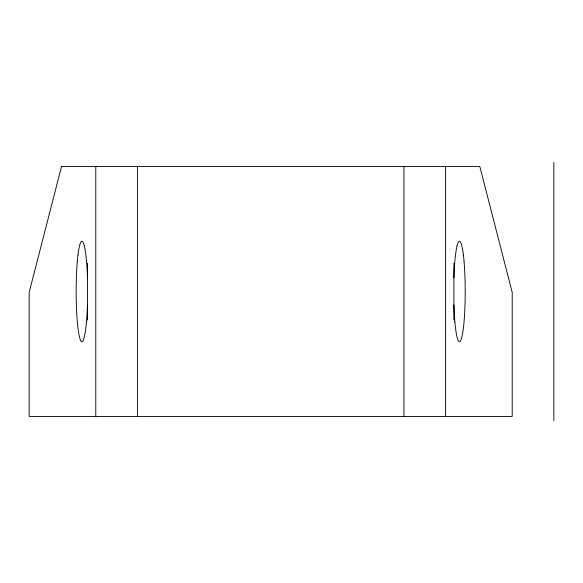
<?xml version="1.0" encoding="UTF-8"?>
<svg xmlns="http://www.w3.org/2000/svg" width="583" height="583" viewBox="0 0 583 583"><rect width="100%" height="100%" fill="white"/><g stroke="black" fill="none" stroke-linecap="round" stroke-linejoin="round"><path stroke-width="0.87" d="M77.954 254.96L77.787 256.418A48.265 5.48 -90 0 0 77.313 261.199M463.405 254.96L463.572 256.418A48.265 5.48 90 0 1 464.046 261.199M86.495 261.184L86.619 262.693A48.957 5.56 -90 0 1 87.45 277.785M553.85 162.409L553.85 420.591M453.909 263.144L453.909 320.016M445.58 166.57L445.58 416.43M403.939 166.57L403.939 416.43M137.42 166.57L137.42 416.43M95.78 166.57L95.78 416.43M87.45 263.144L87.45 320.016M454.871 321.991A49.635 5.633 -90 0 1 453.909 305.026M453.909 277.785A48.957 5.56 -90 0 1 454.733 262.685L454.864 261.184A52.361 5.947 90 0 1 457.021 246.026M454.886 321.882A50.852 5.772 -90 0 0 460.927 340.093L461.153 339.423A52.849 5.998 -90 0 0 463.419 327.865L463.755 324.899A49.715 5.648 -90 0 0 464.032 261.293M457.014 245.895A50.976 5.786 90 0 1 463.39 255.092M87.45 305.026A49.635 5.633 90 0 1 86.488 321.991M86.473 321.882A50.852 5.772 90 0 1 80.425 340.093L80.199 339.423A52.849 5.998 90 0 1 77.94 327.865L77.605 324.899A49.715 5.648 -90 0 1 77.328 261.293M77.969 255.092A50.976 5.786 90 0 1 84.346 245.895M84.338 246.026A52.361 5.947 90 0 1 86.495 261.191M61.514 166.57L29.15 292.426L29.15 416.43L512.209 416.43L512.209 292.426L479.845 166.57L61.514 166.57"/></g></svg>
